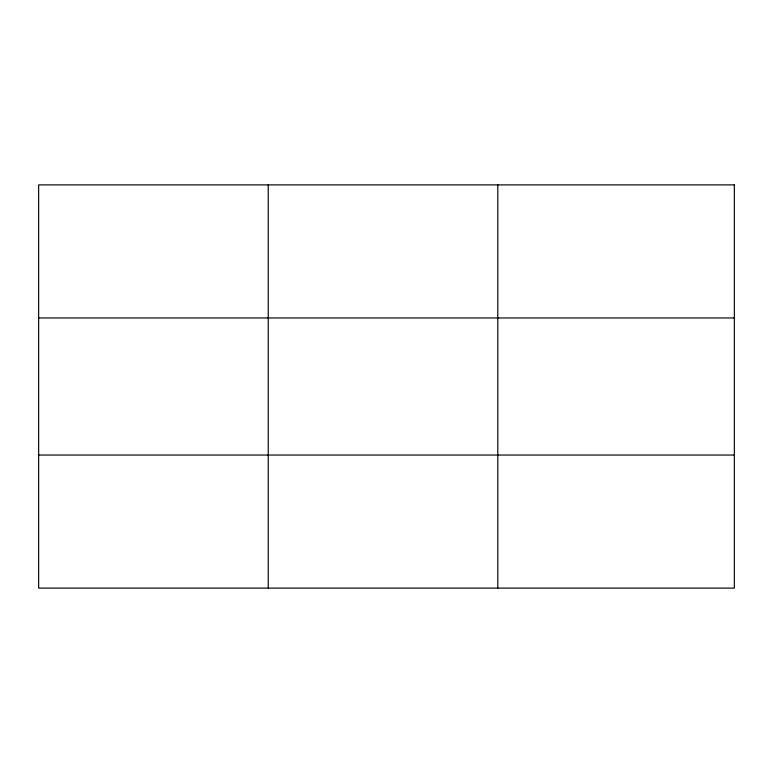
<?xml version="1.0" encoding="UTF-8"?>
<svg xmlns="http://www.w3.org/2000/svg" width="773" height="773" viewBox="0 0 773 773"><rect width="100%" height="100%" fill="white"/><g stroke="black" fill="none" stroke-linecap="round" stroke-linejoin="round"><path stroke-width="1.16" d="M268.231 184.892L268.231 588.108M497.812 184.892L497.812 588.108M38.65 317.954L734.35 317.954M38.65 455.046L734.35 455.046M734.35 184.892L734.35 588.108L38.65 588.108L38.65 184.892L734.35 184.892"/></g></svg>
